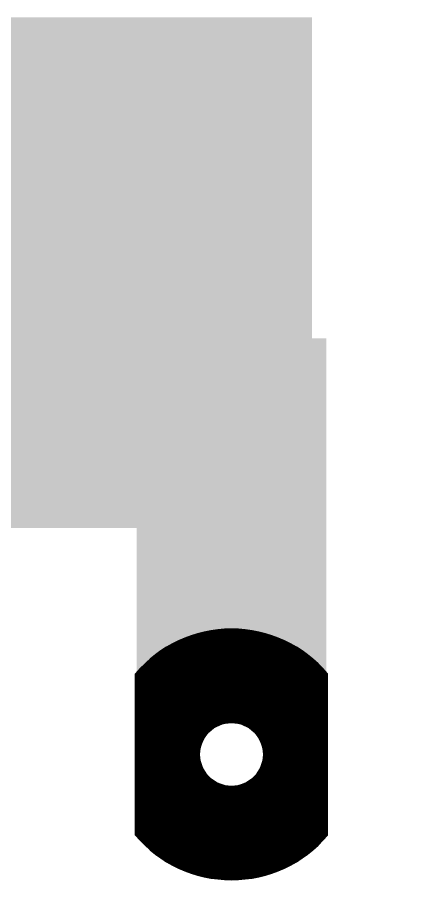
# Model space of a CAD drawing. Extents: x 0 to 395, y 0 to 270.
# Drawn here: x 70.7 to 73.78, y 219.35 to 226.18 of the extents above; entities that cross this region are included whole.
import ezdxf

# ---------------------------------------------------------------- set-up
doc = ezdxf.new("R2010")
doc.units = 0
doc.header["$LTSCALE"] = 0.3
doc.layers.get('0').update_dxf_attribs({"linetype": 'CONTINUOUS'})
doc.layers.add('TRACK', color=3, linetype='CONTINUOUS')

# ---------------------------------------------------------------- blocks, each defined once
blk = doc.blocks.new('*X1')
at = {"color": 0}
for p, q in [((135.178, 162.526), (136.729, 164.077)), ((135.178, 162.543), (136.712, 164.077)), ((135.178, 162.561), (136.694, 164.077)), ((135.178, 162.578), (136.676, 164.077)), ((135.178, 162.596), (136.659, 164.077)), ((135.179, 162.491), (136.765, 164.077)), ((135.179, 162.508), (136.747, 164.077)), ((135.179, 162.614), (136.641, 164.077)), ((135.179, 162.633), (136.623, 164.077)), ((135.18, 162.474), (136.782, 164.077)), ((135.18, 162.651), (136.606, 164.077)), ((135.181, 162.457), (136.8, 164.077)), ((135.181, 162.67), (136.588, 164.077)), ((135.182, 162.441), (136.818, 164.077)), ((135.182, 162.689), (136.57, 164.077)), ((135.183, 162.424), (136.836, 164.077)), ((135.183, 162.708), (136.553, 164.077)), ((135.184, 162.407), (136.853, 164.077)), ((135.185, 162.391), (136.871, 164.077)), ((135.185, 162.727), (136.535, 164.077)), ((135.187, 162.375), (136.889, 164.077)), ((135.187, 162.746), (136.517, 164.077)), ((135.188, 162.359), (136.906, 164.077)), ((135.189, 162.766), (136.5, 164.077)), ((135.19, 162.343), (136.924, 164.077)), ((135.191, 162.786), (136.482, 164.077)), ((135.192, 162.327), (136.942, 164.077)), ((135.193, 162.806), (136.464, 164.077)), ((135.194, 162.311), (136.959, 164.077)), ((135.196, 162.296), (136.977, 164.077)), ((135.196, 162.826), (136.447, 164.077)), ((135.198, 162.28), (136.995, 164.077)), ((135.199, 162.847), (136.429, 164.077)), ((135.2, 162.265), (137.012, 164.077)), ((135.202, 162.249), (137.03, 164.077)), ((135.202, 162.868), (136.411, 164.077)), ((135.205, 162.234), (137.048, 164.077)), ((135.205, 162.889), (136.394, 164.077)), ((135.208, 162.219), (137.065, 164.077)), ((135.209, 162.91), (136.376, 164.077)), ((135.21, 162.204), (137.083, 164.077)), ((135.213, 162.189), (137.101, 164.077)), ((135.213, 162.932), (136.358, 164.077)), ((135.216, 162.174), (137.118, 164.077)), ((135.217, 162.954), (136.341, 164.077)), ((135.219, 162.16), (137.136, 164.077)), ((135.222, 162.145), (137.154, 164.077)), ((135.222, 162.976), (136.323, 164.077)), ((135.225, 162.13), (137.171, 164.077)), ((135.227, 162.999), (136.305, 164.077)), ((135.228, 162.116), (137.189, 164.077)), ((135.232, 162.102), (137.207, 164.077)), ((135.233, 163.022), (136.288, 164.077)), ((135.235, 162.088), (137.224, 164.077)), ((135.238, 163.045), (136.27, 164.077)), ((135.239, 162.073), (137.242, 164.077)), ((135.242, 162.059), (137.26, 164.077)), ((135.244, 163.069), (136.252, 164.077)), ((135.246, 162.045), (137.277, 164.077)), ((135.25, 162.031), (137.295, 164.077)), ((135.251, 163.093), (136.234, 164.077)), ((135.254, 162.018), (137.313, 164.077)), ((135.258, 162.004), (137.33, 164.077)), ((135.258, 163.118), (136.217, 164.077)), ((135.262, 161.99), (137.348, 164.077)), ((135.266, 161.977), (137.366, 164.077)), ((135.266, 163.144), (136.199, 164.077)), ((135.27, 161.963), (137.384, 164.077)), ((135.274, 161.95), (137.401, 164.077)), ((135.274, 163.169), (136.181, 164.077)), ((135.279, 161.937), (137.419, 164.077)), ((135.283, 161.923), (137.437, 164.077)), ((135.283, 163.196), (136.164, 164.077)), ((135.288, 161.91), (137.454, 164.077)), ((135.292, 161.897), (137.472, 164.077)), ((135.292, 163.223), (136.146, 164.077)), ((135.297, 161.884), (137.49, 164.077)), ((135.302, 161.871), (137.507, 164.077)), ((135.302, 163.251), (136.128, 164.077)), ((135.306, 161.858), (137.525, 164.077)), ((135.311, 161.845), (137.543, 164.077)), ((135.313, 163.279), (136.111, 164.077)), ((135.316, 161.833), (137.56, 164.077)), ((135.321, 161.82), (137.578, 164.077)), ((135.325, 163.309), (136.093, 164.077)), ((135.326, 161.808), (137.596, 164.077)), ((135.332, 161.795), (137.613, 164.077)), ((135.337, 161.783), (137.631, 164.077)), ((135.337, 163.339), (136.075, 164.077)), ((135.342, 161.77), (137.649, 164.077)), ((135.348, 161.758), (137.666, 164.077)), ((135.351, 163.37), (136.058, 164.077)), ((135.353, 161.746), (137.684, 164.077)), ((135.358, 161.734), (137.702, 164.077)), ((135.364, 161.721), (137.719, 164.077)), ((135.366, 163.403), (136.04, 164.077)), ((135.37, 161.709), (137.737, 164.077)), ((135.375, 161.698), (137.755, 164.077)), ((135.381, 161.686), (137.772, 164.077)), ((135.383, 163.437), (136.022, 164.077)), ((135.387, 161.674), (137.79, 164.077)), ((135.393, 161.662), (137.808, 164.077)), ((135.399, 161.65), (137.825, 164.077)), ((135.401, 163.473), (136.005, 164.077)), ((135.405, 161.639), (137.843, 164.077)), ((135.411, 161.627), (137.861, 164.077)), ((135.417, 161.616), (137.879, 164.077)), ((135.421, 163.511), (135.987, 164.077)), ((135.424, 161.604), (137.896, 164.077)), ((135.43, 161.593), (137.914, 164.077)), ((135.436, 161.582), (137.932, 164.077)), ((135.443, 161.57), (137.949, 164.077)), ((135.444, 163.551), (135.969, 164.077)), ((135.469, 163.595), (135.952, 164.077)), ((135.5, 163.643), (135.934, 164.077)), ((135.537, 163.697), (135.916, 164.077)), ((135.585, 163.763), (135.899, 164.077)), ((135.662, 163.858), (135.862, 164.058)), ((136.824, 162.936), (135.779, 163.981)), ((136.833, 162.945), (135.788, 163.99)), ((136.843, 162.953), (135.797, 163.999)), ((136.853, 162.96), (135.806, 164.007)), ((136.863, 162.968), (135.815, 164.016)), ((136.873, 162.975), (135.824, 164.024)), ((136.884, 162.982), (135.834, 164.033)), ((136.895, 162.989), (135.843, 164.041)), ((136.906, 162.996), (135.852, 164.049)), ((136.917, 163.002), (135.862, 164.058)), ((136.929, 163.008), (135.871, 164.066)), ((136.94, 163.014), (135.881, 164.074)), ((136.952, 163.02), (135.896, 164.077)), ((136.965, 163.025), (135.913, 164.077)), ((136.977, 163.03), (135.931, 164.077)), ((136.99, 163.035), (135.949, 164.077)), ((137.003, 163.04), (135.966, 164.077)), ((137.017, 163.044), (135.984, 164.077)), ((137.031, 163.048), (136.002, 164.077)), ((137.045, 163.051), (136.019, 164.077)), ((137.059, 163.055), (136.037, 164.077)), ((137.074, 163.057), (136.055, 164.077)), ((137.089, 163.06), (136.072, 164.077)), ((137.105, 163.062), (136.09, 164.077)), ((137.121, 163.063), (136.108, 164.077)), ((137.138, 163.064), (136.125, 164.077)), ((137.155, 163.065), (136.143, 164.077)), ((137.173, 163.065), (136.161, 164.077)), ((137.192, 163.064), (136.178, 164.077)), ((137.211, 163.062), (136.196, 164.077)), ((137.231, 163.06), (136.214, 164.077)), ((137.252, 163.056), (136.231, 164.077)), ((137.274, 163.052), (136.249, 164.077)), ((137.298, 163.045), (136.267, 164.077)), ((137.324, 163.037), (136.284, 164.077)), ((137.352, 163.027), (136.302, 164.077)), ((137.385, 163.012), (136.32, 164.077)), ((137.424, 162.99), (136.338, 164.077)), ((137.491, 162.941), (136.355, 164.077)), ((138.878, 161.572), (136.373, 164.077)), ((138.884, 161.583), (136.391, 164.077)), ((138.891, 161.594), (136.408, 164.077)), ((138.897, 161.606), (136.426, 164.077)), ((138.903, 161.617), (136.444, 164.077)), ((138.91, 161.629), (136.461, 164.077)), ((138.916, 161.64), (136.479, 164.077)), ((138.922, 161.652), (136.497, 164.077)), ((138.928, 161.663), (136.514, 164.077)), ((138.934, 161.675), (136.532, 164.077)), ((138.939, 161.687), (136.55, 164.077)), ((138.945, 161.699), (136.567, 164.077)), ((138.951, 161.711), (136.585, 164.077)), ((138.957, 161.723), (136.603, 164.077)), ((138.962, 161.735), (136.62, 164.077)), ((138.968, 161.747), (136.638, 164.077)), ((138.973, 161.759), (136.656, 164.077)), ((138.979, 161.772), (136.673, 164.077)), ((138.984, 161.784), (136.691, 164.077)), ((138.989, 161.796), (136.709, 164.077)), ((138.994, 161.809), (136.726, 164.077)), ((138.999, 161.822), (136.744, 164.077)), ((139.004, 161.834), (136.762, 164.077)), ((139.009, 161.847), (136.779, 164.077)), ((139.014, 161.86), (136.797, 164.077)), ((139.019, 161.873), (136.815, 164.077)), ((139.024, 161.886), (136.832, 164.077)), ((136.842, 162.952), (137.967, 164.077)), ((139.028, 161.899), (136.85, 164.077)), ((139.033, 161.912), (136.868, 164.077)), ((139.037, 161.925), (136.886, 164.077)), ((136.901, 162.993), (137.985, 164.077)), ((139.042, 161.938), (136.903, 164.077)), ((139.046, 161.951), (136.921, 164.077)), ((136.939, 163.014), (138.002, 164.077)), ((139.051, 161.965), (136.939, 164.077)), ((139.055, 161.978), (136.956, 164.077)), ((136.971, 163.028), (138.02, 164.077)), ((139.059, 161.992), (136.974, 164.077)), ((139.063, 162.006), (136.992, 164.077)), ((136.999, 163.038), (138.038, 164.077)), ((139.067, 162.019), (137.009, 164.077)), ((137.025, 163.046), (138.055, 164.077)), ((139.071, 162.033), (137.027, 164.077)), ((139.074, 162.047), (137.045, 164.077)), ((137.048, 163.052), (138.073, 164.077)), ((139.078, 162.061), (137.062, 164.077)), ((137.071, 163.057), (138.091, 164.077)), ((139.082, 162.075), (137.08, 164.077)), ((137.092, 163.06), (138.108, 164.077)), ((139.085, 162.089), (137.098, 164.077)), ((137.112, 163.062), (138.126, 164.077)), ((139.089, 162.103), (137.115, 164.077)), ((137.131, 163.064), (138.144, 164.077)), ((139.092, 162.118), (137.133, 164.077)), ((137.149, 163.065), (138.161, 164.077)), ((139.095, 162.132), (137.151, 164.077)), ((137.167, 163.065), (138.179, 164.077)), ((139.098, 162.147), (137.168, 164.077)), ((137.184, 163.064), (138.197, 164.077)), ((139.102, 162.161), (137.186, 164.077)), ((137.201, 163.063), (138.214, 164.077)), ((139.104, 162.176), (137.204, 164.077)), ((137.217, 163.061), (138.232, 164.077)), ((139.107, 162.191), (137.221, 164.077)), ((137.232, 163.059), (138.25, 164.077)), ((139.11, 162.206), (137.239, 164.077)), ((137.248, 163.057), (138.267, 164.077)), ((139.113, 162.221), (137.257, 164.077)), ((137.262, 163.054), (138.285, 164.077)), ((139.115, 162.236), (137.274, 164.077)), ((137.277, 163.051), (138.303, 164.077)), ((137.291, 163.047), (138.32, 164.077)), ((139.118, 162.251), (137.292, 164.077)), ((137.305, 163.043), (138.338, 164.077)), ((139.12, 162.266), (137.31, 164.077)), ((137.318, 163.039), (138.356, 164.077)), ((139.122, 162.282), (137.327, 164.077)), ((137.331, 163.035), (138.373, 164.077)), ((137.344, 163.03), (138.391, 164.077)), ((139.125, 162.297), (137.345, 164.077)), ((137.357, 163.025), (138.409, 164.077)), ((139.127, 162.313), (137.363, 164.077)), ((137.369, 163.019), (138.427, 164.077)), ((139.128, 162.329), (137.38, 164.077)), ((137.381, 163.014), (138.44, 164.073)), ((137.393, 163.008), (138.45, 164.065)), ((139.13, 162.345), (137.398, 164.077)), ((137.404, 163.002), (138.459, 164.057)), ((139.132, 162.361), (137.416, 164.077)), ((137.416, 162.995), (138.469, 164.048)), ((137.427, 162.989), (138.478, 164.04)), ((139.134, 162.377), (137.434, 164.077)), ((137.437, 162.982), (138.488, 164.032)), ((137.448, 162.974), (138.497, 164.023)), ((139.135, 162.393), (137.451, 164.077)), ((137.458, 162.967), (138.506, 164.015)), ((137.468, 162.96), (138.515, 164.006)), ((139.136, 162.409), (137.469, 164.077)), ((137.478, 162.952), (138.524, 163.998)), ((139.137, 162.426), (137.487, 164.077)), ((137.488, 162.944), (138.533, 163.989)), ((137.497, 162.935), (138.542, 163.98)), ((139.139, 162.443), (137.504, 164.077)), ((139.139, 162.459), (137.522, 164.077)), ((139.14, 162.476), (137.54, 164.077)), ((139.141, 162.493), (137.557, 164.077)), ((139.141, 162.51), (137.575, 164.077)), ((139.142, 162.528), (137.593, 164.077)), ((139.142, 162.545), (137.61, 164.077)), ((139.142, 162.563), (137.628, 164.077)), ((139.142, 162.581), (137.646, 164.077)), ((139.142, 162.598), (137.663, 164.077)), ((139.141, 162.617), (137.681, 164.077)), ((139.141, 162.635), (137.699, 164.077)), ((139.14, 162.653), (137.716, 164.077)), ((139.139, 162.672), (137.734, 164.077)), ((139.138, 162.691), (137.752, 164.077)), ((139.136, 162.71), (137.769, 164.077)), ((139.135, 162.729), (137.787, 164.077)), ((139.133, 162.749), (137.805, 164.077)), ((139.131, 162.768), (137.822, 164.077)), ((139.129, 162.788), (137.84, 164.077)), ((139.126, 162.808), (137.858, 164.077)), ((139.124, 162.829), (137.875, 164.077)), ((139.121, 162.849), (137.893, 164.077)), ((139.118, 162.87), (137.911, 164.077)), ((139.114, 162.891), (137.928, 164.077)), ((139.11, 162.913), (137.946, 164.077)), ((139.106, 162.934), (137.964, 164.077)), ((139.102, 162.956), (137.982, 164.077)), ((139.097, 162.979), (137.999, 164.077)), ((139.092, 163.001), (138.017, 164.077)), ((139.087, 163.025), (138.035, 164.077)), ((139.081, 163.048), (138.052, 164.077)), ((139.075, 163.072), (138.07, 164.077)), ((139.068, 163.096), (138.088, 164.077)), ((139.061, 163.121), (138.105, 164.077)), ((139.053, 163.147), (138.123, 164.077)), ((139.045, 163.172), (138.141, 164.077)), ((139.036, 163.199), (138.158, 164.077)), ((139.027, 163.226), (138.176, 164.077)), ((139.017, 163.254), (138.194, 164.077)), ((139.006, 163.283), (138.211, 164.077)), ((138.994, 163.312), (138.229, 164.077)), ((138.981, 163.342), (138.247, 164.077)), ((138.967, 163.374), (138.264, 164.077)), ((138.952, 163.407), (138.282, 164.077)), ((138.935, 163.441), (138.3, 164.077)), ((138.917, 163.477), (138.317, 164.077)), ((138.897, 163.515), (138.335, 164.077)), ((138.874, 163.556), (138.353, 164.077)), ((138.847, 163.6), (138.37, 164.077)), ((138.816, 163.649), (138.388, 164.077)), ((138.778, 163.704), (138.406, 164.077)), ((138.728, 163.772), (138.423, 164.077)), ((138.643, 163.875), (138.475, 164.043)), ((136.709, 162.786), (135.651, 163.845)), ((136.715, 162.798), (135.659, 163.854)), ((136.721, 162.809), (135.667, 163.864)), ((136.728, 162.82), (135.675, 163.873)), ((136.734, 162.831), (135.684, 163.882)), ((136.741, 162.842), (135.692, 163.892)), ((136.749, 162.852), (135.7, 163.901)), ((136.756, 162.863), (135.709, 163.91)), ((136.764, 162.873), (135.717, 163.919)), ((136.772, 162.882), (135.726, 163.928)), ((136.78, 162.892), (135.735, 163.937)), ((136.788, 162.901), (135.743, 163.946)), ((136.797, 162.91), (135.752, 163.955)), ((136.806, 162.919), (135.761, 163.964)), ((136.815, 162.928), (135.77, 163.973)), ((137.506, 162.927), (138.551, 163.972)), ((137.515, 162.918), (138.56, 163.963)), ((137.524, 162.909), (138.569, 163.954)), ((137.533, 162.9), (138.578, 163.945)), ((137.541, 162.891), (138.586, 163.936)), ((137.549, 162.881), (138.595, 163.927)), ((137.557, 162.872), (138.604, 163.918)), ((137.565, 162.861), (138.612, 163.909)), ((137.572, 162.851), (138.621, 163.9)), ((137.579, 162.841), (138.629, 163.89)), ((137.586, 162.83), (138.637, 163.881)), ((137.593, 162.819), (138.646, 163.872)), ((137.6, 162.808), (138.654, 163.862)), ((137.606, 162.797), (138.662, 163.853)), ((137.612, 162.785), (138.67, 163.843)), ((136.656, 162.591), (135.542, 163.705)), ((136.658, 162.608), (135.55, 163.716)), ((136.659, 162.624), (135.557, 163.726)), ((136.662, 162.639), (135.565, 163.736)), ((136.664, 162.654), (135.572, 163.746)), ((136.667, 162.669), (135.58, 163.756)), ((136.671, 162.683), (135.587, 163.766)), ((136.674, 162.697), (135.595, 163.776)), ((136.678, 162.711), (135.603, 163.786)), ((136.683, 162.724), (135.611, 163.796)), ((136.687, 162.737), (135.619, 163.806)), ((136.692, 162.75), (135.626, 163.816)), ((136.698, 162.762), (135.634, 163.825)), ((136.703, 162.774), (135.642, 163.835)), ((137.618, 162.773), (138.678, 163.834)), ((137.623, 162.761), (138.687, 163.824)), ((137.628, 162.748), (138.695, 163.814)), ((137.633, 162.735), (138.702, 163.805)), ((137.638, 162.722), (138.71, 163.795)), ((137.642, 162.709), (138.718, 163.785)), ((137.646, 162.695), (138.726, 163.775)), ((137.65, 162.681), (138.734, 163.765)), ((137.653, 162.667), (138.741, 163.755)), ((137.656, 162.652), (138.749, 163.745)), ((137.659, 162.637), (138.756, 163.735)), ((137.661, 162.622), (138.764, 163.725)), ((137.663, 162.606), (138.771, 163.714)), ((136.717, 162.319), (135.459, 163.577)), ((136.699, 162.354), (135.465, 163.588)), ((136.687, 162.384), (135.472, 163.599)), ((136.678, 162.411), (135.479, 163.61)), ((136.671, 162.435), (135.486, 163.621)), ((136.666, 162.458), (135.492, 163.631)), ((136.662, 162.48), (135.499, 163.642)), ((136.659, 162.5), (135.506, 163.653)), ((136.657, 162.52), (135.514, 163.663)), ((136.656, 162.539), (135.521, 163.674)), ((136.655, 162.557), (135.528, 163.684)), ((136.656, 162.574), (135.535, 163.695)), ((137.601, 162.314), (138.862, 163.575)), ((137.619, 162.35), (138.855, 163.587)), ((137.632, 162.38), (138.849, 163.598)), ((137.641, 162.408), (138.842, 163.608)), ((137.648, 162.432), (138.835, 163.619)), ((137.654, 162.456), (138.828, 163.63)), ((137.658, 162.477), (138.821, 163.641)), ((137.661, 162.498), (138.814, 163.652)), ((137.663, 162.518), (138.807, 163.662)), ((137.664, 162.589), (138.779, 163.704)), ((137.664, 162.537), (138.8, 163.673)), ((137.665, 162.572), (138.786, 163.694)), ((137.665, 162.555), (138.793, 163.683)), ((137.78, 161.043), (135.384, 163.44)), ((137.798, 161.043), (135.39, 163.451)), ((137.815, 161.043), (135.396, 163.463)), ((137.833, 161.043), (135.402, 163.475)), ((137.851, 161.043), (135.408, 163.486)), ((137.869, 161.043), (135.414, 163.498)), ((137.886, 161.043), (135.42, 163.509)), ((137.904, 161.043), (135.426, 163.521)), ((137.922, 161.043), (135.433, 163.532)), ((137.939, 161.043), (135.439, 163.543)), ((137.957, 161.043), (135.446, 163.555)), ((136.745, 162.273), (135.452, 163.566)), ((136.365, 161.043), (138.875, 163.553)), ((136.383, 161.043), (138.882, 163.542)), ((136.401, 161.043), (138.888, 163.531)), ((136.418, 161.043), (138.894, 163.519)), ((136.436, 161.043), (138.901, 163.508)), ((136.454, 161.043), (138.907, 163.496)), ((136.471, 161.043), (138.913, 163.485)), ((136.489, 161.043), (138.919, 163.473)), ((136.507, 161.043), (138.925, 163.462)), ((136.524, 161.043), (138.931, 163.45)), ((136.542, 161.043), (138.937, 163.438)), ((137.57, 162.266), (138.869, 163.564)), ((137.586, 161.043), (135.323, 163.305)), ((137.603, 161.043), (135.329, 163.318)), ((137.621, 161.043), (135.334, 163.33)), ((137.639, 161.043), (135.339, 163.343)), ((137.656, 161.043), (135.344, 163.355)), ((137.674, 161.043), (135.35, 163.367)), ((137.692, 161.043), (135.355, 163.38)), ((137.709, 161.043), (135.361, 163.392)), ((137.727, 161.043), (135.367, 163.404)), ((137.745, 161.043), (135.372, 163.416)), ((137.762, 161.043), (135.378, 163.428)), ((136.56, 161.043), (138.943, 163.426)), ((136.577, 161.043), (138.948, 163.414)), ((136.595, 161.043), (138.954, 163.402)), ((136.613, 161.043), (138.96, 163.39)), ((136.63, 161.043), (138.965, 163.378)), ((136.648, 161.043), (138.971, 163.366)), ((136.666, 161.043), (138.976, 163.354)), ((136.683, 161.043), (138.982, 163.341)), ((136.701, 161.043), (138.987, 163.329)), ((136.719, 161.043), (138.992, 163.316)), ((136.736, 161.043), (138.997, 163.304)), ((137.391, 161.043), (135.272, 163.163)), ((137.409, 161.043), (135.276, 163.176)), ((137.427, 161.043), (135.281, 163.189)), ((137.444, 161.043), (135.285, 163.202)), ((137.462, 161.043), (135.29, 163.216)), ((137.48, 161.043), (135.294, 163.229)), ((137.497, 161.043), (135.299, 163.242)), ((137.515, 161.043), (135.304, 163.255)), ((137.533, 161.043), (135.308, 163.267)), ((137.55, 161.043), (135.313, 163.28)), ((137.568, 161.043), (135.318, 163.293)), ((136.754, 161.043), (139.002, 163.291)), ((136.772, 161.043), (139.007, 163.279)), ((136.789, 161.043), (139.012, 163.266)), ((136.807, 161.043), (139.017, 163.253)), ((136.825, 161.043), (139.022, 163.24)), ((136.842, 161.043), (139.026, 163.227)), ((136.86, 161.043), (139.031, 163.214)), ((136.878, 161.043), (139.036, 163.201)), ((136.895, 161.043), (139.04, 163.188)), ((136.913, 161.043), (139.044, 163.174)), ((136.931, 161.043), (139.049, 163.161)), ((137.214, 161.043), (135.233, 163.024)), ((137.232, 161.043), (135.237, 163.039)), ((137.25, 161.043), (135.24, 163.053)), ((137.267, 161.043), (135.244, 163.067)), ((137.285, 161.043), (135.248, 163.081)), ((137.303, 161.043), (135.251, 163.095)), ((137.321, 161.043), (135.255, 163.108)), ((137.338, 161.043), (135.259, 163.122)), ((137.356, 161.043), (135.263, 163.136)), ((137.374, 161.043), (135.268, 163.149)), ((136.949, 161.043), (139.053, 163.148)), ((136.966, 161.043), (139.057, 163.134)), ((136.984, 161.043), (139.061, 163.12)), ((137.002, 161.043), (139.065, 163.107)), ((137.019, 161.043), (139.069, 163.093)), ((137.037, 161.043), (139.073, 163.079)), ((137.055, 161.043), (139.077, 163.065)), ((137.072, 161.043), (139.08, 163.051)), ((137.09, 161.043), (139.084, 163.037)), ((137.108, 161.043), (139.087, 163.023)), ((137.055, 161.043), (135.206, 162.892)), ((137.073, 161.043), (135.209, 162.908)), ((137.091, 161.043), (135.211, 162.922)), ((137.108, 161.043), (135.214, 162.937)), ((137.126, 161.043), (135.217, 162.952)), ((137.144, 161.043), (135.22, 162.967)), ((137.161, 161.043), (135.223, 162.981)), ((137.179, 161.043), (135.226, 162.996)), ((137.197, 161.043), (135.23, 163.01)), ((137.125, 161.043), (139.091, 163.008)), ((137.143, 161.043), (139.094, 162.994)), ((137.161, 161.043), (139.097, 162.98)), ((137.178, 161.043), (139.1, 162.965)), ((137.196, 161.043), (139.103, 162.95)), ((137.214, 161.043), (139.106, 162.936)), ((137.231, 161.043), (139.109, 162.921)), ((137.249, 161.043), (139.112, 162.906)), ((137.267, 161.043), (139.114, 162.891)), ((138.872, 161.56), (137.541, 162.891)), ((136.896, 161.043), (135.187, 162.752)), ((136.914, 161.043), (135.189, 162.768)), ((136.932, 161.043), (135.191, 162.784)), ((136.949, 161.043), (135.193, 162.8)), ((136.967, 161.043), (135.195, 162.816)), ((136.985, 161.043), (135.197, 162.831)), ((137.002, 161.043), (135.199, 162.847)), ((137.02, 161.043), (135.201, 162.862)), ((137.038, 161.043), (135.204, 162.877)), ((135.449, 161.559), (136.768, 162.878)), ((135.456, 161.548), (136.727, 162.819)), ((135.462, 161.537), (136.706, 162.781)), ((137.284, 161.043), (139.117, 162.876)), ((137.302, 161.043), (139.119, 162.86)), ((137.32, 161.043), (139.121, 162.845)), ((137.337, 161.043), (139.124, 162.829)), ((137.355, 161.043), (139.126, 162.814)), ((137.373, 161.043), (139.128, 162.798)), ((137.39, 161.043), (139.13, 162.782)), ((137.408, 161.043), (139.131, 162.766)), ((137.426, 161.043), (139.133, 162.75)), ((138.865, 161.549), (137.59, 162.824)), ((138.858, 161.538), (137.612, 162.785)), ((138.852, 161.527), (137.627, 162.752)), ((136.773, 161.043), (135.179, 162.636)), ((136.755, 161.043), (135.179, 162.619)), ((136.79, 161.043), (135.18, 162.653)), ((136.808, 161.043), (135.181, 162.67)), ((136.826, 161.043), (135.182, 162.687)), ((136.843, 161.043), (135.183, 162.703)), ((136.861, 161.043), (135.184, 162.72)), ((136.879, 161.043), (135.186, 162.736)), ((135.469, 161.526), (136.692, 162.749)), ((135.476, 161.515), (136.682, 162.721)), ((135.483, 161.504), (136.674, 162.695)), ((135.489, 161.493), (136.668, 162.672)), ((135.496, 161.483), (136.663, 162.649)), ((135.503, 161.472), (136.66, 162.628)), ((137.444, 161.043), (139.134, 162.734)), ((137.461, 161.043), (139.136, 162.718)), ((137.479, 161.043), (139.137, 162.701)), ((137.497, 161.043), (139.138, 162.685)), ((137.514, 161.043), (139.139, 162.668)), ((137.532, 161.043), (139.14, 162.651)), ((137.55, 161.043), (139.141, 162.634)), ((137.567, 161.043), (139.141, 162.617)), ((138.845, 161.516), (137.637, 162.724)), ((138.838, 161.505), (137.645, 162.698)), ((138.831, 161.495), (137.652, 162.674)), ((138.824, 161.484), (137.656, 162.652)), ((138.817, 161.473), (137.66, 162.631)), ((136.737, 161.043), (135.178, 162.602)), ((136.719, 161.043), (135.178, 162.585)), ((136.702, 161.043), (135.178, 162.567)), ((136.684, 161.043), (135.178, 162.549)), ((136.666, 161.043), (135.178, 162.531)), ((136.649, 161.043), (135.179, 162.513)), ((136.631, 161.043), (135.179, 162.495)), ((136.613, 161.043), (135.18, 162.477)), ((135.51, 161.461), (136.658, 162.608)), ((135.518, 161.451), (136.656, 162.589)), ((135.525, 161.44), (136.655, 162.571)), ((135.532, 161.43), (136.655, 162.553)), ((135.539, 161.419), (136.656, 162.536)), ((135.546, 161.409), (136.657, 162.519)), ((135.554, 161.399), (136.659, 162.503)), ((135.561, 161.388), (136.661, 162.488)), ((137.585, 161.043), (139.142, 162.6)), ((137.603, 161.043), (139.142, 162.582)), ((137.62, 161.043), (139.142, 162.565)), ((137.638, 161.043), (139.142, 162.547)), ((137.656, 161.043), (139.142, 162.529)), ((138.76, 161.39), (137.66, 162.489)), ((138.81, 161.462), (137.662, 162.611)), ((138.767, 161.4), (137.662, 162.505)), ((138.774, 161.41), (137.663, 162.521)), ((138.803, 161.452), (137.664, 162.592)), ((138.782, 161.42), (137.664, 162.538)), ((138.796, 161.441), (137.665, 162.573)), ((138.789, 161.431), (137.665, 162.555)), ((137.673, 161.043), (139.141, 162.511)), ((137.691, 161.043), (139.141, 162.493)), ((136.596, 161.043), (135.181, 162.458)), ((136.578, 161.043), (135.182, 162.44)), ((136.56, 161.043), (135.183, 162.421)), ((136.543, 161.043), (135.184, 162.402)), ((136.525, 161.043), (135.186, 162.382)), ((136.507, 161.043), (135.188, 162.363)), ((136.49, 161.043), (135.19, 162.343)), ((135.569, 161.378), (136.663, 162.472)), ((135.576, 161.368), (136.666, 162.458)), ((135.584, 161.358), (136.669, 162.443)), ((135.592, 161.348), (136.673, 162.429)), ((135.599, 161.338), (136.677, 162.415)), ((135.607, 161.328), (136.681, 162.402)), ((135.615, 161.318), (136.685, 162.389)), ((135.623, 161.309), (136.69, 162.376)), ((135.631, 161.299), (136.695, 162.363)), ((135.639, 161.289), (136.701, 162.351)), ((138.674, 161.281), (137.614, 162.34)), ((138.682, 161.29), (137.62, 162.352)), ((138.69, 161.3), (137.625, 162.365)), ((138.698, 161.31), (137.63, 162.377)), ((138.706, 161.32), (137.635, 162.39)), ((138.714, 161.329), (137.64, 162.403)), ((138.721, 161.339), (137.644, 162.417)), ((138.729, 161.349), (137.648, 162.431)), ((138.737, 161.359), (137.651, 162.445)), ((138.744, 161.369), (137.655, 162.459)), ((138.752, 161.379), (137.657, 162.474)), ((137.709, 161.043), (139.14, 162.475)), ((137.726, 161.043), (139.139, 162.456)), ((137.744, 161.043), (139.138, 162.437)), ((137.762, 161.043), (139.137, 162.418)), ((137.779, 161.043), (139.135, 162.399)), ((137.797, 161.043), (139.134, 162.38)), ((137.815, 161.043), (139.132, 162.36)), ((137.832, 161.043), (139.13, 162.341)), ((136.472, 161.043), (135.192, 162.323)), ((136.454, 161.043), (135.195, 162.303)), ((136.437, 161.043), (135.198, 162.282)), ((136.419, 161.043), (135.201, 162.262)), ((136.401, 161.043), (135.204, 162.241)), ((136.384, 161.043), (135.207, 162.219)), ((135.647, 161.28), (136.706, 162.339)), ((135.655, 161.27), (136.712, 162.327)), ((135.663, 161.261), (136.718, 162.316)), ((135.672, 161.251), (136.725, 162.304)), ((135.68, 161.242), (136.731, 162.293)), ((135.688, 161.232), (136.738, 162.283)), ((135.697, 161.223), (136.746, 162.272)), ((135.705, 161.214), (136.753, 162.262)), ((135.714, 161.205), (136.76, 162.252)), ((135.722, 161.196), (136.768, 162.242)), ((135.731, 161.187), (136.776, 162.232)), ((135.74, 161.178), (136.785, 162.223)), ((135.748, 161.169), (136.793, 162.214)), ((135.757, 161.16), (136.802, 162.205)), ((138.564, 161.161), (137.519, 162.206)), ((138.573, 161.17), (137.528, 162.215)), ((138.581, 161.179), (137.536, 162.224)), ((138.59, 161.188), (137.545, 162.233)), ((138.599, 161.197), (137.553, 162.243)), ((138.607, 161.206), (137.56, 162.253)), ((138.616, 161.215), (137.568, 162.263)), ((138.624, 161.224), (137.575, 162.273)), ((138.633, 161.234), (137.582, 162.284)), ((138.641, 161.243), (137.589, 162.295)), ((138.649, 161.252), (137.596, 162.306)), ((138.658, 161.262), (137.602, 162.317)), ((138.666, 161.271), (137.608, 162.329)), ((137.85, 161.043), (139.128, 162.321)), ((137.868, 161.043), (139.125, 162.3)), ((137.885, 161.043), (139.122, 162.28)), ((137.903, 161.043), (139.119, 162.259)), ((137.921, 161.043), (139.116, 162.238)), ((137.938, 161.043), (139.112, 162.217)), ((136.366, 161.043), (135.211, 162.198)), ((136.348, 161.043), (135.216, 162.176)), ((136.331, 161.043), (135.22, 162.154)), ((136.313, 161.043), (135.225, 162.131)), ((136.295, 161.043), (135.23, 162.108)), ((136.278, 161.043), (135.236, 162.085)), ((135.766, 161.151), (136.811, 162.196)), ((135.775, 161.142), (136.82, 162.187)), ((135.784, 161.134), (136.829, 162.179)), ((135.793, 161.125), (136.839, 162.171)), ((135.802, 161.116), (136.848, 162.163)), ((135.811, 161.108), (136.859, 162.155)), ((135.82, 161.099), (136.869, 162.148)), ((135.83, 161.091), (136.879, 162.141)), ((135.839, 161.083), (136.89, 162.134)), ((135.848, 161.074), (136.901, 162.127)), ((135.858, 161.066), (136.912, 162.12)), ((135.867, 161.058), (136.923, 162.114)), ((135.877, 161.05), (136.935, 162.108)), ((135.888, 161.043), (136.947, 162.102)), ((135.906, 161.043), (136.959, 162.097)), ((135.923, 161.043), (136.972, 162.092)), ((135.941, 161.043), (136.985, 162.087)), ((135.959, 161.043), (136.998, 162.082)), ((135.976, 161.043), (137.011, 162.078)), ((135.994, 161.043), (137.025, 162.074)), ((136.012, 161.043), (137.039, 162.07)), ((136.259, 161.043), (137.288, 162.072)), ((136.277, 161.043), (137.312, 162.079)), ((136.294, 161.043), (137.34, 162.088)), ((136.312, 161.043), (137.37, 162.101)), ((136.33, 161.043), (137.406, 162.119)), ((136.347, 161.043), (137.454, 162.15)), ((137.975, 161.043), (136.873, 162.145)), ((137.992, 161.043), (136.919, 162.117)), ((138.01, 161.043), (136.954, 162.099)), ((138.028, 161.043), (136.984, 162.087)), ((138.045, 161.043), (137.011, 162.078)), ((138.063, 161.043), (137.035, 162.071)), ((138.293, 161.043), (137.269, 162.067)), ((138.31, 161.043), (137.283, 162.071)), ((138.328, 161.043), (137.297, 162.074)), ((138.346, 161.043), (137.311, 162.078)), ((138.363, 161.043), (137.324, 162.083)), ((138.381, 161.043), (137.337, 162.087)), ((138.399, 161.043), (137.35, 162.092)), ((138.417, 161.043), (137.362, 162.098)), ((138.434, 161.043), (137.374, 162.103)), ((138.445, 161.051), (137.386, 162.109)), ((138.454, 161.059), (137.398, 162.115)), ((138.464, 161.067), (137.409, 162.121)), ((138.473, 161.075), (137.42, 162.128)), ((138.482, 161.084), (137.431, 162.134)), ((138.492, 161.092), (137.442, 162.141)), ((138.501, 161.1), (137.452, 162.149)), ((138.51, 161.109), (137.463, 162.156)), ((138.519, 161.117), (137.473, 162.164)), ((138.528, 161.126), (137.482, 162.172)), ((138.537, 161.135), (137.492, 162.18)), ((138.546, 161.143), (137.501, 162.188)), ((138.555, 161.152), (137.51, 162.197)), ((137.956, 161.043), (139.108, 162.195)), ((137.974, 161.043), (139.104, 162.173)), ((137.992, 161.043), (139.099, 162.151)), ((138.009, 161.043), (139.094, 162.128)), ((138.027, 161.043), (139.089, 162.106)), ((138.045, 161.043), (139.084, 162.082)), ((136.26, 161.043), (135.242, 162.061)), ((136.242, 161.043), (135.248, 162.037)), ((136.225, 161.043), (135.255, 162.013)), ((136.207, 161.043), (135.262, 161.988)), ((136.189, 161.043), (135.27, 161.962)), ((136.171, 161.043), (135.279, 161.936)), ((136.029, 161.043), (137.053, 162.067)), ((136.047, 161.043), (137.068, 162.064)), ((136.065, 161.043), (137.083, 162.061)), ((136.082, 161.043), (137.098, 162.059)), ((136.1, 161.043), (137.114, 162.057)), ((136.118, 161.043), (137.131, 162.056)), ((136.135, 161.043), (137.148, 162.055)), ((136.153, 161.043), (137.165, 162.055)), ((136.171, 161.043), (137.183, 162.056)), ((136.188, 161.043), (137.202, 162.057)), ((136.206, 161.043), (137.222, 162.059)), ((136.224, 161.043), (137.243, 162.062)), ((136.241, 161.043), (137.264, 162.066)), ((138.081, 161.043), (137.058, 162.066)), ((138.098, 161.043), (137.08, 162.062)), ((138.116, 161.043), (137.1, 162.059)), ((138.134, 161.043), (137.12, 162.057)), ((138.151, 161.043), (137.139, 162.056)), ((138.169, 161.043), (137.157, 162.055)), ((138.187, 161.043), (137.174, 162.056)), ((138.204, 161.043), (137.191, 162.056)), ((138.222, 161.043), (137.208, 162.058)), ((138.24, 161.043), (137.224, 162.059)), ((138.257, 161.043), (137.239, 162.062)), ((138.275, 161.043), (137.254, 162.064)), ((138.062, 161.043), (139.078, 162.058)), ((138.08, 161.043), (139.071, 162.034)), ((138.098, 161.043), (139.064, 162.01)), ((138.115, 161.043), (139.057, 161.985)), ((138.133, 161.043), (139.049, 161.959)), ((138.151, 161.043), (139.04, 161.933)), ((136.154, 161.043), (135.288, 161.909)), ((136.136, 161.043), (135.298, 161.882)), ((136.118, 161.043), (135.308, 161.853)), ((136.101, 161.043), (135.32, 161.824)), ((136.083, 161.043), (135.332, 161.794)), ((138.168, 161.043), (139.031, 161.906)), ((138.186, 161.043), (139.021, 161.878)), ((138.204, 161.043), (139.011, 161.85)), ((138.221, 161.043), (138.999, 161.821)), ((136.065, 161.043), (135.345, 161.764)), ((136.048, 161.043), (135.359, 161.731)), ((136.03, 161.043), (135.375, 161.698)), ((136.012, 161.043), (135.393, 161.663)), ((138.239, 161.043), (138.987, 161.791)), ((138.257, 161.043), (138.973, 161.76)), ((138.274, 161.043), (138.959, 161.728)), ((138.292, 161.043), (138.943, 161.694)), ((138.31, 161.043), (138.925, 161.659)), ((135.995, 161.043), (135.412, 161.626)), ((135.977, 161.043), (135.433, 161.587)), ((135.959, 161.043), (135.458, 161.545)), ((138.327, 161.043), (138.906, 161.622)), ((138.345, 161.043), (138.884, 161.582)), ((138.363, 161.043), (138.859, 161.54)), ((135.942, 161.043), (135.486, 161.499)), ((135.924, 161.043), (135.52, 161.448)), ((135.906, 161.043), (135.562, 161.388)), ((138.38, 161.043), (138.83, 161.493)), ((138.398, 161.043), (138.796, 161.441)), ((135.889, 161.043), (135.622, 161.31)), ((138.416, 161.043), (138.752, 161.38)), ((138.433, 161.043), (138.689, 161.298))]:
    blk.add_line(p, q, dxfattribs=at)

msp = doc.modelspace()

# ---------------------------------------------------------------- linework, layer by layer
at = {"layer": 'TRACK'}
for p, q in [((71.6316, 219.7071), (71.6316, 220.9829)), ((73.1484, 219.7071), (73.1484, 220.9829))]:
    msp.add_line(p, q, dxfattribs=at)
at = {"layer": 'TRACK', "const_width": 1.5}
for points in [[(57.785, 225.425), (65.405, 225.425), (65.405, 222.885), (72.39, 222.885), (72.39, 220.98)], [(66.04, 225.425), (73.025, 225.425)], [(66.04, 224.155), (73.025, 224.155)]]:
    msp.add_lwpolyline(points, dxfattribs=at)
at = {"layer": 'TRACK'}
msp.add_circle((72.39, 220.345), 0.2523, dxfattribs=at)
for start, end in [(40.06756, 139.93244), (220.06756, 319.93244)]:
    msp.add_arc((72.39, 220.345), 0.991, start, end, dxfattribs=at)

# ---------------------------------------------------------------- block references
at = {"layer": 'TRACK', "xscale": 0.5, "yscale": 0.5, "zscale": 0.5, "rotation": 90}
msp.add_blockref('*X1', (153.67, 151.765), dxfattribs=at)

doc.saveas('drawing.dxf')
